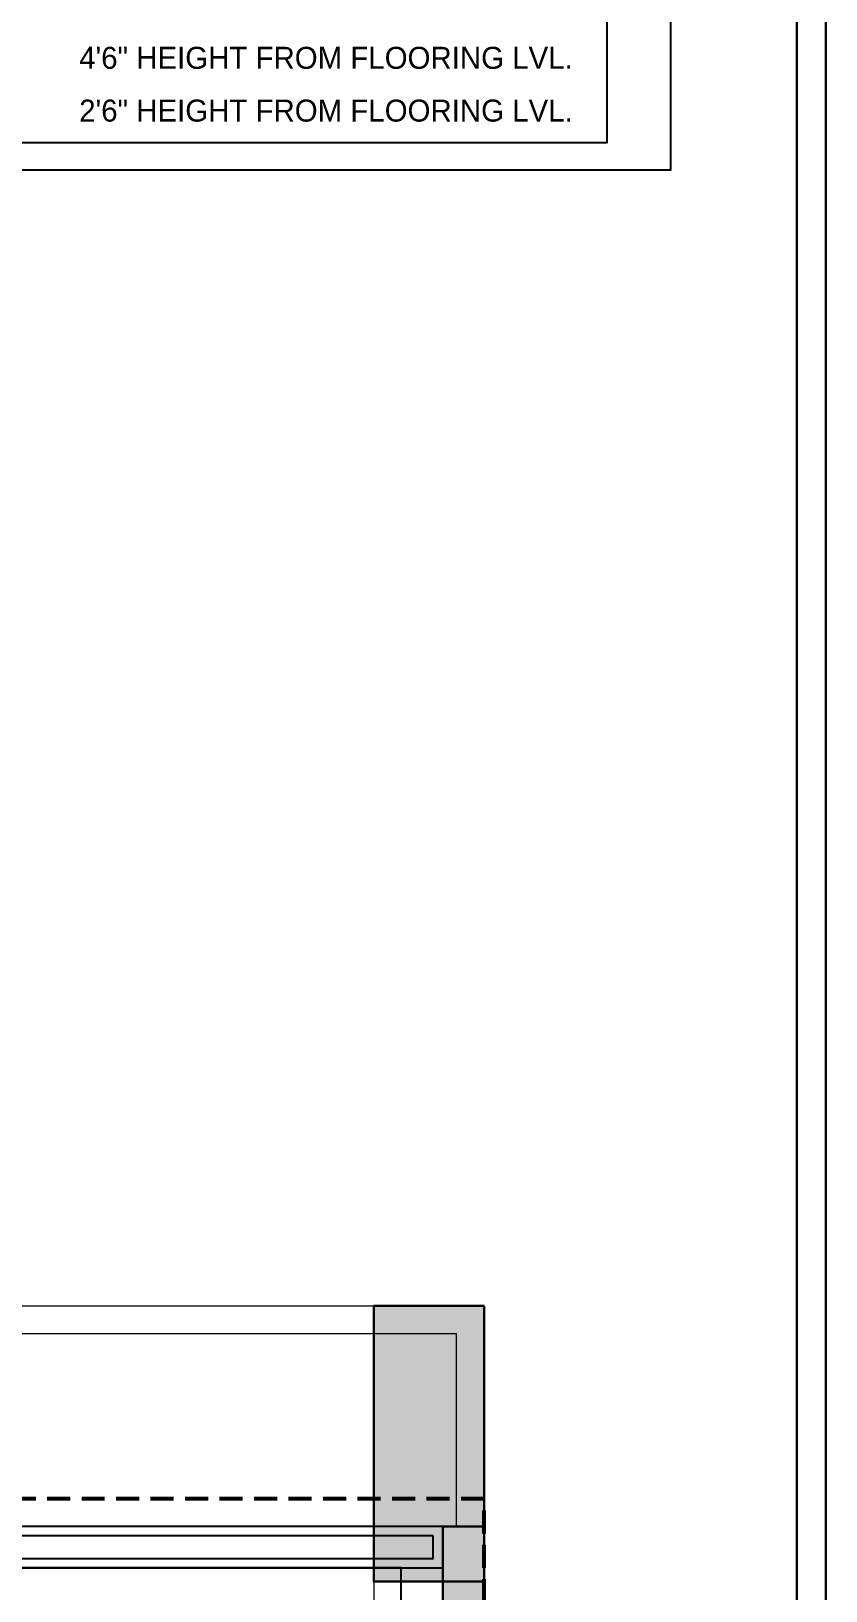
# Model space of a CAD drawing. Header units: inches. Extents: x 50354 to 53215, y -7830 to -6529.
# Drawn here: x 53128.3 to 53214.7, y -6946.6 to -6776.9 of the extents above; entities that cross this region are included whole.
import ezdxf

# ---------------------------------------------------------------- set-up
doc = ezdxf.new("R2010")
doc.units = ezdxf.units.IN
doc.header["$MEASUREMENT"] = 0
doc.linetypes.add('DASHED', pattern=[0.75, 0.5, -0.25])
for name, color, linetype in [('A-ST-02 HATCH', 7, 'Continuous'), ('BEAM', 6, 'DASHED'), ('CEILING', 7, 'Continuous'), ('ELE. TEXT', 7, 'Continuous'), ('WINDOW', 5, 'Continuous')]:
    doc.layers.add(name, color=color, linetype=linetype)
doc.layers.add('FUNITURE', color=7, linetype='Continuous', lineweight=15, true_color=0x7d7673)
doc.layers.add('SK COLUMN', color=7, linetype='Continuous', lineweight=30)
doc.layers.add('wall', color=7, linetype='Continuous', lineweight=30)
doc.styles.get("Standard").update_dxf_attribs({"font": 'ARLRDBD.TTF', "height": 3})

msp = doc.modelspace()

# ---------------------------------------------------------------- hatches: boundary and pattern name
at = {"layer": 'A-ST-02 HATCH', "ltscale": 5, "true_color": 0x636466, "transparency": 33554687}
h = msp.add_hatch(color=251, dxfattribs=at)
h.dxf.hatch_style = 1
h.paths.add_polyline_path([(52974.50219, -6622.55013), (53028.50219, -6622.55013), (53028.50219, -6646.55013), (53033.00219, -6646.55013), (53033.00219, -6618.05013), (52911.50219, -6618.05013), (52911.50219, -6646.55013), (52916.00219, -6646.55013), (52916.00219, -6622.55013), (52970.00219, -6622.55013), (52970.00219, -6783.05013), (52974.50219, -6783.05013)])
h.paths.add_polyline_path([(53177.50219, -6939.55013), (53173.00219, -6939.55013), (53173.00219, -7070.05013), (53023.00219, -7070.05013), (53023.00219, -7079.05013), (53177.50219, -7079.05013)])
h.paths.add_polyline_path([(52981.00219, -6939.55013), (52976.50219, -6939.55013), (52976.50219, -7079.05013), (52981.00219, -7079.05013)])
h.paths.add_polyline_path([(52976.50219, -6992.05013), (52952.50219, -6992.05013), (52952.50219, -6996.55013), (52976.50219, -6996.55013)])
h.paths.add_polyline_path([(52976.50219, -7074.55013), (52952.50219, -7074.55013), (52952.50219, -7079.05013), (52976.50219, -7079.05013)])
h.paths.add_polyline_path([(52896.50219, -6917.55013), (52892.00219, -6917.55013), (52892.00219, -6944.05013), (52946.50219, -6944.05013), (52946.50219, -6939.55013), (52896.50219, -6939.55013)])
h.paths.add_polyline_path([(53057.50219, -6835.55013), (53099.00219, -6835.55013), (53099.00219, -6819.05013), (53094.50219, -6819.05013), (53094.50219, -6831.05013), (53015.00219, -6831.05013), (53015.00219, -6813.05013), (53010.50219, -6813.05013), (53010.50219, -6835.55013), (53053.00219, -6835.55013), (53053.00219, -6944.05013), (53069.50219, -6944.05013), (53069.50219, -6939.55013), (53057.50219, -6939.55013)])
h.paths.add_polyline_path([(52934.00219, -6778.55013), (52929.50219, -6778.55013), (52929.50219, -6831.05013), (52883.00219, -6831.05013), (52883.00219, -6835.55013), (52892.00219, -6835.55013), (52892.00219, -6859.95013), (52896.50219, -6859.95013), (52896.50219, -6835.55013), (52934.00219, -6835.55013)])
h.paths.add_polyline_path([(53099.00219, -6642.05013), (53094.50219, -6642.05013), (53094.50219, -6778.55013), (53010.50219, -6778.55013), (53010.50219, -6783.05013), (53094.50219, -6783.05013), (53094.50219, -6795.05013), (53099.00219, -6795.05013), (53099.00219, -6783.05013)])
h.paths.add_polyline_path([(52845.50219, -6642.05013), (52845.50219, -6831.05013), (52836.50219, -6831.05013), (52836.50219, -6835.55013), (52859.00219, -6835.55013), (52859.00219, -6831.05013), (52850.00219, -6831.05013), (52850.00219, -6783.05013), (52899.50219, -6783.05013), (52899.50219, -6778.55013), (52850.00219, -6778.55013), (52850.00219, -6642.05013)])
at = {"layer": 'SK COLUMN', "lineweight": 30}
h = msp.add_hatch(color=1, dxfattribs=at)
h.dxf.hatch_style = 1
h.paths.add_polyline_path([(53165.50219, -6945.55013), (53177.50219, -6945.55013), (53177.50219, -6915.55013), (53165.50219, -6915.55013)])

# ---------------------------------------------------------------- linework, layer by layer
at = {"layer": 'BEAM', "color": 240, "lineweight": 53, "ltscale": 5, "true_color": 0xed1f24}
msp.add_lwpolyline([(52826.75219, -6835.55013), (52892.00219, -6835.55013), (52892.00219, -6944.05013), (52976.50219, -6944.05013), (52976.50219, -7079.05013), (53177.50219, -7079.05013), (53177.50219, -6936.55013), (53057.50219, -6936.55013), (53057.50219, -6835.55013), (53099.00219, -6835.55013), (53099.00219, -6642.05013), (52976.75219, -6642.05013), (52976.75219, -6618.05013), (52967.75219, -6618.05013), (52967.75219, -6642.05013), (52843.25219, -6642.05013), (52843.25219, -6826.55013), (52826.75219, -6826.55013)], dxfattribs=at)
at = {"layer": 'CEILING', "ltscale": 5}
msp.add_lwpolyline([(53053.00219, -6936.55013), (52904.00219, -6936.55013), (52904.00219, -6938.23657), (52904.00219, -6939.55013), (52981.00219, -6939.55013), (52981.00219, -6948.55013), (53168.50219, -6948.55013), (53168.50219, -6944.05013), (53053.00219, -6944.05013)], close=True, dxfattribs=at)
at = {"layer": 'ELE. TEXT'}
for points in [[(53110, -6621), (53197.77569, -6621), (53197.77569, -6792), (53110, -6792)], [(53116.93183, -6769.47301), (53190.84386, -6769.47301), (53190.84386, -6789), (53116.93183, -6789)]]:
    msp.add_lwpolyline(points, close=True, dxfattribs=at)
at = {"layer": 'FUNITURE', "ltscale": 5}
msp.add_lwpolyline([(53165.50219, -6945.55013), (53165.50219, -6977.74464)], dxfattribs=at)
at = {"layer": 'SK COLUMN', "lineweight": 30}
msp.add_lwpolyline([(53177.50219, -6915.55013), (53165.50219, -6915.55013), (53165.50219, -6945.55013), (53177.50219, -6945.55013)], close=True, dxfattribs=at)
at = {"layer": 'wall', "lineweight": 0, "ltscale": 20}
for p, q in [((53057.50219, -6915.55013), (53177.50219, -6915.55013)), ((53177.50219, -6939.55013), (53177.50219, -6915.55013)), ((53057.50219, -6918.55013), (53174.50219, -6918.55013)), ((53174.50219, -6939.55013), (53174.50219, -6918.55013))]:
    msp.add_line(p, q, dxfattribs=at)
at = {"layer": 'wall', "ltscale": 20}
for p, q in [((53173.00219, -6939.55013), (53173.00219, -7070.05013)), ((53173.00219, -6939.55013), (53177.50219, -6939.55013)), ((53177.50219, -6939.55013), (53177.50219, -7079.05013))]:
    msp.add_line(p, q, dxfattribs=at)
at = {"layer": 'wall', "color": 0, "lineweight": 30}
for points in [[(52799.73655, -6574.90827), (53214.65218, -6574.90827), (53214.65218, -7172.91942), (52799.73655, -7172.91942)], [(52802.87546, -6578.04718), (53211.51327, -6578.04718), (53211.51327, -7169.78051), (52802.87546, -7169.78051)]]:
    msp.add_lwpolyline(points, close=True, dxfattribs=at)
at = {"layer": 'WINDOW'}
for points in [[(53173.00219, -6939.55013), (53069.50219, -6939.55013), (53069.50219, -6944.05013), (53173.00219, -6944.05013)], [(53171.97946, -6940.57285), (53070.52491, -6940.57285), (53070.52491, -6943.0274), (53171.97946, -6943.0274)]]:
    msp.add_lwpolyline(points, close=True, dxfattribs=at)

# ---------------------------------------------------------------- texts
at = {"layer": 'ELE. TEXT', "char_height": 2.3925314, "attachment_point": 1}
for s, insert in [('4\'6" HEIGHT FROM FLOORING LVL.', (53133.48565, -6778.56518)), ('2\'6" HEIGHT FROM FLOORING LVL.', (53133.48565, -6784.30726))]:
    msp.add_mtext(s, dxfattribs=dict(at, insert=insert))

doc.saveas('drawing.dxf')
